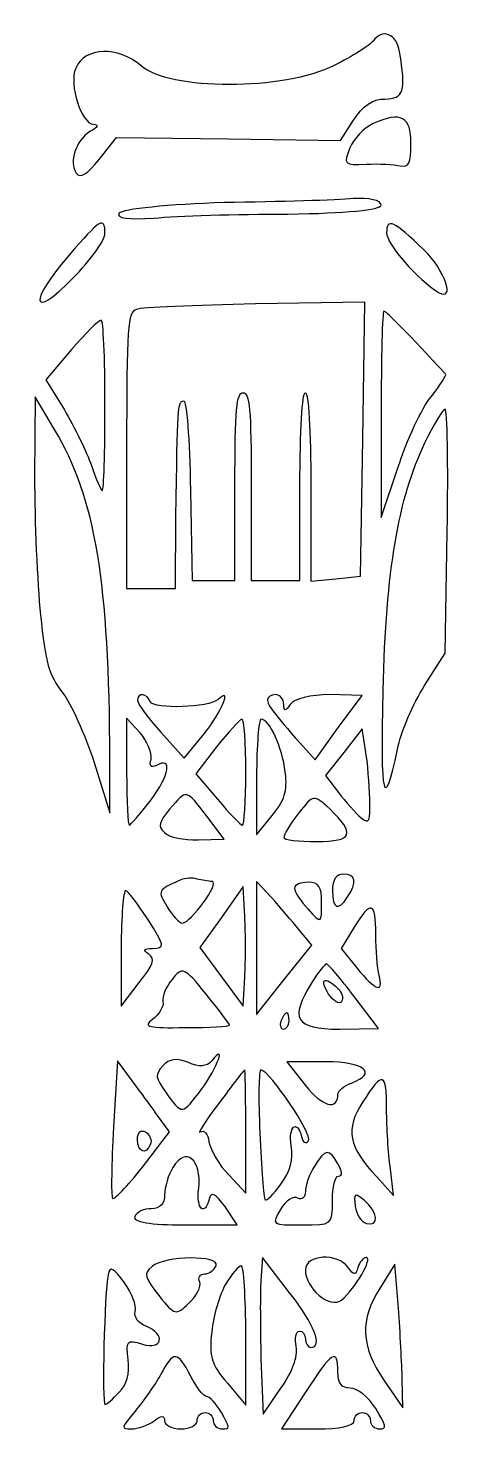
# Model space of a CAD drawing. Extents: x 50 to 162, y 10 to 290.
# Drawn here: x 97.43 to 108.15, y 254.43 to 289.57 of the extents above; entities that cross this region are included whole.
import ezdxf

# ---------------------------------------------------------------- set-up
doc = ezdxf.new("R2010")
doc.units = 0
doc.layers.add('Layer_1', color=7, linetype='CONTINUOUS')

msp = doc.modelspace()

# ---------------------------------------------------------------- linework, layer by layer
at = {"layer": 'Layer_1', "color": 7}
for points in [[(106.070749, 289.245589), (106.070749, 289.245589)], [(99.206103, 286.277534), (99.64023, 286.830206), (102.448495, 286.789268), (105.25676, 286.748329), (105.582356, 287.260063)], [(106.070749, 287.178185), (106.070749, 287.178185)], [(102.339963, 285.192659), (102.339963, 285.192659)], [(106.409912, 284.435293), (106.409912, 284.435293)], [(98.446379, 283.862151), (98.446379, 283.862151)], [(104.510602, 278.048857), (104.510602, 275.694882), (105.134661, 275.75629), (105.75872, 275.817698), (105.812986, 279.256548), (105.867252, 282.695398), (103.12682, 282.65446)], [(100.142191, 282.511174), (100.142191, 282.511174)], [(98.514211, 281.508176), (97.876586, 280.75081), (98.337847, 279.993445)], [(98.514211, 281.508176), (98.514211, 281.508176)], [(98.09365, 279.50218), (97.605256, 280.320954), (97.59169, 278.314958), (97.59169, 278.314958)], [(106.274247, 279.870628), (106.274247, 277.291491), (106.694808, 278.540121)], [(106.274247, 279.870628), (106.274247, 279.870628)], [(107.359566, 279.154201), (107.359566, 279.154201)], [(99.897994, 278.969977), (99.897994, 275.510658), (100.508486, 275.510658), (101.118978, 275.510658), (101.132545, 277.31196)], [(101.49884, 277.966979), (101.53954, 275.715351), (102.068633, 275.715351), (102.611293, 275.715351), (102.611293, 278.069326)], [(103.018288, 278.069326), (103.018288, 275.715351), (103.62878, 275.715351), (104.239272, 275.715351), (104.239272, 278.069326)], [(107.359566, 273.074805), (107.875093, 273.893579), (107.929359, 276.943512)], [(104.252839, 271.621482), (104.619134, 271.212095), (105.202494, 272.030869), (105.799419, 272.829173), (104.98543, 272.849643)], [(100.169324, 272.706357), (100.169324, 272.706357)], [(103.425283, 272.726827), (103.425283, 272.726827)], [(100.237156, 271.887583), (99.897994, 272.256032), (99.897994, 270.905055), (99.897994, 270.905055)], [(100.752683, 271.908053), (101.336042, 271.253034), (101.838003, 271.867114)], [(105.880818, 271.457727), (105.799419, 271.98993), (105.338159, 271.396319), (105.338159, 271.396319)], [(102.150032, 271.539605), (101.634505, 270.864116), (102.177165, 270.229566)], [(102.150032, 271.539605), (102.150032, 271.539605)], [(105.338159, 271.396319), (104.876898, 270.823177), (105.202494, 270.393321)], [(99.084004, 271.150687), (99.477433, 269.881587), (99.477433, 271.212095)], [(103.153953, 270.782239), (103.153953, 269.328915), (103.547381, 269.820179)], [(103.153953, 270.782239), (103.153953, 270.782239)], [(100.983314, 269.983934), (100.983314, 269.983934)], [(101.688771, 269.206099), (102.339963, 269.226568), (101.905835, 269.79971)], [(104.212139, 269.881587), (104.212139, 269.881587)], [(101.254643, 268.203101), (101.254643, 268.203101)], [(102.85549, 267.28198), (102.81479, 268.039346), (102.272131, 267.261511), (102.272131, 267.261511)], [(103.533815, 267.752775), (103.153953, 268.162162), (103.153953, 266.504145), (103.153953, 266.504145)], [(104.103608, 267.998408), (104.103608, 267.998408)], [(105.053262, 267.937), (105.053262, 267.937)], [(102.272131, 267.261511), (101.729471, 266.504145), (102.272131, 265.767249), (102.81479, 265.030352), (102.85549, 265.767249)], [(103.153953, 266.504145), (103.153953, 264.825659), (103.845844, 265.705841), (104.537735, 266.565553), (104.212139, 266.954471)], [(105.595922, 267.015879), (105.270326, 266.483676), (105.663754, 265.992412)], [(105.595922, 267.015879), (105.595922, 267.015879)], [(99.762329, 266.483676), (99.762329, 265.030352), (100.210023, 265.623963)], [(99.762329, 266.483676), (99.762329, 266.483676)], [(101.037579, 265.705841), (101.037579, 265.705841)], [(104.537735, 265.623963), (104.537735, 265.623963)], [(105.188927, 265.480678), (105.188927, 265.480678)], [(105.229627, 264.457211), (106.206414, 264.47768), (105.595922, 265.275985)], [(103.764445, 264.661904), (103.764445, 264.661904)], [(100.020092, 263.188111), (99.667363, 263.658906), (99.572398, 262.000889), (99.572398, 262.000889)], [(104.890464, 263.638437), (103.913677, 263.638437), (104.374937, 263.044826), (104.374937, 263.044826)], [(100.806949, 263.53609), (100.806949, 263.53609)], [(102.204298, 262.5945), (102.204298, 262.5945)], [(105.812986, 262.635439), (105.812986, 262.635439)], [(100.291422, 260.997891), (100.969747, 261.878073), (100.671284, 262.28746)], [(102.462062, 260.793198), (102.882623, 260.342872), (102.882623, 261.878073)], [(103.235352, 261.857604), (103.235352, 261.857604)], [(100.49492, 261.571033), (100.49492, 261.571033)], [(101.064712, 260.997891), (101.064712, 260.997891)], [(104.605568, 261.01836), (104.605568, 261.01836)], [(106.165715, 260.752259), (106.586276, 260.281464), (106.504877, 260.956952)], [(101.349609, 259.544568), (102.665559, 259.544568), (102.35353, 260.015363)], [(105.623055, 260.015363), (105.623055, 260.015363)], [(103.981509, 257.845612), (103.303184, 258.725794), (103.262485, 258.152652), (103.262485, 258.152652)], [(100.535619, 258.500631), (100.535619, 258.500631)], [(104.374937, 258.418754), (104.374937, 258.418754)], [(106.708375, 257.456694), (106.613409, 258.562039), (106.247114, 257.968428), (106.247114, 257.968428)], [(99.436733, 258.295937), (99.436733, 258.295937)], [(102.380663, 258.070775), (102.380663, 258.070775)], [(102.421362, 255.573514), (102.882623, 255.020842), (102.882623, 256.781206)], [(103.262485, 256.187595), (103.316751, 254.795679), (103.764445, 255.450698)], [(100.752683, 255.798677), (100.752683, 255.798677)], [(106.342079, 255.655392), (106.816907, 254.959434), (106.80334, 255.675861)], [(104.374937, 255.348352), (103.778012, 254.427231), (104.686967, 254.427231)], [(104.374937, 255.348352), (104.374937, 255.348352)]]:
    msp.add_lwpolyline(points, dxfattribs=at)
for points in [[(106.735508, 288.979488), (106.654109, 289.429813), (106.30138, 289.573099), (106.070749, 289.245589)], [(100.250723, 288.631509), (99.694496, 289.122773), (98.853374, 289.102304), (98.622743, 288.570101)], [(106.070749, 289.245589), (105.98935, 289.143242), (105.555223, 288.856672), (105.093962, 288.631509)], [(106.369212, 287.792266), (106.84404, 287.792266), (106.898306, 287.996959), (106.735508, 288.979488)], [(98.622743, 288.570101), (98.446379, 288.140244), (98.758408, 287.178185), (99.070438, 287.157716)], [(105.093962, 288.631509), (103.859411, 287.996959), (100.942614, 287.996959), (100.250723, 288.631509)], [(105.582356, 287.260063), (105.812986, 287.628511), (106.057183, 287.792266), (106.369212, 287.792266)], [(99.070438, 287.157716), (99.206103, 287.157716), (99.17897, 287.075838), (98.975472, 286.973492)], [(106.070749, 287.178185), (105.853685, 287.075838), (105.582356, 286.789268), (105.48739, 286.564105)], [(107.020404, 286.666451), (107.020404, 287.362409), (106.776207, 287.485225), (106.070749, 287.178185)], [(98.975472, 286.973492), (98.622743, 286.748329), (98.446379, 286.216126), (98.63631, 285.929555)], [(105.48739, 286.564105), (105.324592, 286.154718), (105.338159, 286.134248), (105.894385, 286.154718)], [(106.749074, 286.113779), (106.966138, 286.07284), (107.020404, 286.175187), (107.020404, 286.666451)], [(98.63631, 285.929555), (98.731275, 285.78627), (98.921206, 285.909086), (99.206103, 286.277534)], [(105.894385, 286.154718), (106.219981, 286.175187), (106.599843, 286.154718), (106.749074, 286.113779)], [(102.339963, 285.192659), (100.969747, 285.15172), (99.775895, 285.028904), (99.708063, 284.926557)], [(105.568789, 285.295005), (105.175361, 285.254067), (103.723746, 285.213128), (102.339963, 285.192659)], [(103.94081, 284.906088), (105.392425, 284.926557), (106.274247, 285.008434), (106.274247, 285.13125)], [(106.274247, 285.13125), (106.274247, 285.254067), (105.962217, 285.315475), (105.568789, 285.295005)], [(99.355334, 284.414823), (99.355334, 284.865149), (99.233236, 284.783272), (98.446379, 283.862151)], [(99.708063, 284.926557), (99.626664, 284.803741), (99.938693, 284.762802), (100.589885, 284.803741)], [(100.589885, 284.803741), (101.146111, 284.865149), (102.651992, 284.906088), (103.94081, 284.906088)], [(107.346, 284.005436), (106.586276, 284.742333), (106.409912, 284.82421), (106.409912, 284.435293)], [(98.541344, 283.289009), (98.989039, 283.739335), (99.355334, 284.251069), (99.355334, 284.414823)], [(106.409912, 284.435293), (106.409912, 284.148722), (107.196768, 283.248071), (107.712295, 282.94103)], [(107.712295, 282.94103), (108.146423, 282.695398), (107.861527, 283.514172), (107.346, 284.005436)], [(98.446379, 283.862151), (97.428892, 282.695398), (97.510291, 282.224603), (98.541344, 283.289009)], [(103.12682, 282.65446), (101.607372, 282.613521), (100.264289, 282.572582), (100.142191, 282.511174)], [(99.260369, 282.245073), (99.192536, 282.245073), (98.86694, 281.897094), (98.514211, 281.508176)], [(99.355334, 280.116261), (99.355334, 281.303483), (99.314635, 282.265542), (99.260369, 282.245073)], [(100.142191, 282.511174), (99.925127, 282.449766), (99.897994, 282.101787), (99.897994, 278.969977)], [(106.342079, 282.470235), (106.30138, 282.470235), (106.274247, 281.303483), (106.274247, 279.870628)], [(107.88866, 280.894096), (106.979705, 281.876624), (106.396345, 282.470235), (106.342079, 282.470235)], [(107.522364, 280.320954), (107.752995, 280.607525), (107.915793, 280.873626), (107.88866, 280.894096)], [(99.287502, 277.966979), (99.328201, 277.966979), (99.355334, 278.929039), (99.355334, 280.116261)], [(101.132545, 277.31196), (101.173244, 280.054853), (101.173244, 280.218607), (101.322476, 280.218607)], [(101.322476, 280.218607), (101.403875, 280.218607), (101.471707, 279.297487), (101.49884, 277.966979)], [(102.611293, 278.069326), (102.611293, 280.034383), (102.651992, 280.423301), (102.81479, 280.423301)], [(102.81479, 280.423301), (102.977588, 280.423301), (103.018288, 280.034383), (103.018288, 278.069326)], [(104.239272, 278.069326), (104.239272, 279.50218), (104.293538, 280.423301), (104.374937, 280.423301)], [(104.374937, 280.423301), (104.456336, 280.423301), (104.510602, 279.50218), (104.510602, 278.048857)], [(106.694808, 278.540121), (106.911872, 279.236079), (107.291734, 280.034383), (107.522364, 280.320954)], [(98.337847, 279.993445), (98.59561, 279.563588), (98.894073, 278.929039), (99.016172, 278.601529)], [(107.875093, 280.013914), (107.820827, 280.013914), (107.590197, 279.624996), (107.359566, 279.154201)], [(107.929359, 276.943512), (107.956492, 278.642468), (107.929359, 280.013914), (107.875093, 280.013914)], [(99.477433, 271.212095), (99.463866, 275.674412), (99.124704, 277.762286), (98.09365, 279.50218)], [(107.359566, 279.154201), (106.694808, 277.762286), (106.382779, 275.981453), (106.314946, 272.951989)], [(99.016172, 278.601529), (99.124704, 278.25355), (99.260369, 277.966979), (99.287502, 277.966979)], [(97.59169, 278.314958), (97.59169, 277.209613), (97.659522, 275.653943), (97.740921, 274.855639)], [(97.740921, 274.855639), (97.86302, 273.647947), (97.957985, 273.320438), (98.283581, 272.911051)], [(98.283581, 272.911051), (98.500645, 272.644949), (98.853374, 271.846645), (99.084004, 271.150687)], [(100.49492, 272.665419), (100.413521, 272.890581), (100.169324, 272.911051), (100.169324, 272.706357)], [(101.838003, 271.867114), (102.285697, 272.419786), (102.557027, 273.074805), (102.190732, 272.726827)], [(103.62878, 272.849643), (103.520248, 272.849643), (103.425283, 272.788235), (103.425283, 272.726827)], [(103.832278, 272.604011), (103.832278, 272.747296), (103.737312, 272.849643), (103.62878, 272.849643)], [(104.98543, 272.849643), (104.510602, 272.849643), (104.090041, 272.747296), (103.995076, 272.604011)], [(106.314946, 272.951989), (106.247114, 270.229566), (106.342079, 269.861118), (106.681242, 271.478196)], [(106.681242, 271.478196), (106.762641, 271.908053), (107.07467, 272.62448), (107.359566, 273.074805)], [(100.169324, 272.706357), (100.18289, 272.604011), (100.440654, 272.256032), (100.752683, 271.908053)], [(102.190732, 272.726827), (101.960101, 272.522133), (100.576319, 272.481194), (100.49492, 272.665419)], [(103.425283, 272.726827), (103.425283, 272.583541), (103.574514, 272.399317), (104.252839, 271.621482)], [(103.995076, 272.604011), (103.872977, 272.419786), (103.832278, 272.419786), (103.832278, 272.604011)], [(102.787657, 272.235562), (102.719825, 272.215093), (102.448495, 271.908053), (102.150032, 271.539605)], [(102.882623, 270.905055), (102.882623, 271.641951), (102.841923, 272.235562), (102.787657, 272.235562)], [(103.262485, 272.235562), (103.208219, 272.235562), (103.153953, 271.580543), (103.153953, 270.782239)], [(103.872977, 270.905055), (103.791578, 271.539605), (103.479549, 272.235562), (103.262485, 272.235562)], [(100.508486, 271.232564), (100.535619, 271.396319), (100.413521, 271.68289), (100.237156, 271.887583)], [(105.98935, 270.229566), (105.975784, 270.598015), (105.935084, 271.150687), (105.880818, 271.457727)], [(100.644151, 271.06881), (100.508486, 271.007402), (100.45422, 271.06881), (100.508486, 271.232564)], [(100.508486, 270.209097), (100.969747, 270.823177), (101.051146, 271.314442), (100.644151, 271.06881)], [(99.897994, 270.905055), (99.897994, 270.168158), (99.925127, 269.574547), (99.965826, 269.574547)], [(102.801224, 269.574547), (102.841923, 269.574547), (102.882623, 270.168158), (102.882623, 270.905055)], [(103.547381, 269.820179), (103.859411, 270.209097), (103.927243, 270.41379), (103.872977, 270.905055)], [(101.905835, 269.79971), (101.376742, 270.495668), (101.403875, 270.475199), (100.983314, 269.983934)], [(104.98543, 269.983934), (104.578435, 270.352382), (104.578435, 270.352382), (104.212139, 269.881587)], [(105.202494, 270.393321), (105.378858, 270.168158), (105.636622, 269.881587), (105.772286, 269.758771)], [(99.965826, 269.574547), (99.992959, 269.574547), (100.237156, 269.861118), (100.508486, 270.209097)], [(100.983314, 269.983934), (100.698417, 269.635955), (100.671284, 269.554078), (100.847649, 269.390323)], [(102.177165, 270.229566), (102.475628, 269.861118), (102.760524, 269.574547), (102.801224, 269.574547)], [(104.659834, 269.16516), (105.568789, 269.16516), (105.636622, 269.349384), (104.98543, 269.983934)], [(105.772286, 269.758771), (105.975784, 269.595017), (106.002917, 269.656425), (105.98935, 270.229566)], [(104.212139, 269.881587), (103.995076, 269.615486), (103.832278, 269.328915), (103.832278, 269.267507)], [(100.847649, 269.390323), (100.956181, 269.267507), (101.336042, 269.206099), (101.688771, 269.206099)], [(103.832278, 269.267507), (103.832278, 269.206099), (104.198573, 269.16516), (104.659834, 269.16516)], [(101.254643, 268.203101), (100.657718, 267.937), (100.671284, 267.937), (100.915481, 267.527613)], [(101.661638, 268.22357), (101.553106, 268.264509), (101.363175, 268.24404), (101.254643, 268.203101)], [(102.0415, 268.162162), (101.946535, 268.162162), (101.77017, 268.203101), (101.661638, 268.22357)], [(105.324592, 268.346386), (105.148228, 268.346386), (105.053262, 268.203101), (105.053262, 267.937)], [(105.433124, 267.773245), (105.677321, 268.141693), (105.636622, 268.346386), (105.324592, 268.346386)], [(99.870861, 267.937), (99.816595, 267.937), (99.762329, 267.28198), (99.762329, 266.483676)], [(100.427087, 267.220572), (100.169324, 267.60949), (99.925127, 267.937), (99.870861, 267.937)], [(101.295343, 267.118226), (101.49884, 267.118226), (102.244998, 268.141693), (102.0415, 268.162162)], [(104.44277, 268.141693), (104.252839, 268.141693), (104.103608, 268.080285), (104.103608, 267.998408)], [(104.103608, 267.998408), (104.103608, 267.896061), (104.266405, 267.670898), (104.44277, 267.466205)], [(104.781932, 267.629959), (104.781932, 268.039346), (104.7141, 268.141693), (104.44277, 268.141693)], [(105.053262, 267.937), (105.053262, 267.466205), (105.188927, 267.404797), (105.433124, 267.773245)], [(100.915481, 267.527613), (101.051146, 267.30245), (101.213944, 267.118226), (101.295343, 267.118226)], [(104.212139, 266.954471), (104.049342, 267.159164), (103.737312, 267.527613), (103.533815, 267.752775)], [(104.44277, 267.466205), (104.781932, 267.097756), (104.781932, 267.097756), (104.781932, 267.629959)], [(106.138582, 266.831655), (106.138582, 267.670898), (106.016483, 267.691367), (105.595922, 267.015879)], [(100.549186, 266.483676), (100.861215, 266.504145), (100.861215, 266.524615), (100.427087, 267.220572)], [(102.85549, 265.767249), (102.882623, 266.176636), (102.882623, 266.852124), (102.85549, 267.28198)], [(106.219981, 265.808188), (106.179281, 265.992412), (106.138582, 266.442737), (106.138582, 266.831655)], [(100.45422, 266.340391), (100.291422, 266.442737), (100.318555, 266.483676), (100.549186, 266.483676)], [(100.210023, 265.623963), (100.576319, 266.074289), (100.617018, 266.217574), (100.45422, 266.340391)], [(104.904031, 266.094758), (104.863331, 266.094758), (104.700533, 265.890065), (104.537735, 265.623963)], [(105.595922, 265.275985), (105.25676, 265.72631), (104.94473, 266.094758), (104.904031, 266.094758)], [(101.037579, 265.705841), (100.888348, 265.521617), (100.779816, 265.275985), (100.806949, 265.153168)], [(101.892269, 265.337393), (101.336042, 266.012881), (101.295343, 266.03335), (101.037579, 265.705841)], [(104.958297, 265.337393), (104.7141, 265.705841), (104.849765, 265.808188), (105.188927, 265.480678)], [(105.663754, 265.992412), (106.138582, 265.41927), (106.342079, 265.337393), (106.219981, 265.808188)], [(104.537735, 265.623963), (103.967943, 264.723312), (104.117174, 264.457211), (105.229627, 264.457211)], [(105.188927, 265.480678), (105.297459, 265.378331), (105.338159, 265.235046), (105.283893, 265.153168)], [(100.806949, 265.153168), (100.834082, 265.030352), (100.711984, 264.825659), (100.549186, 264.702843)], [(102.475628, 264.559557), (102.475628, 264.580027), (102.217865, 264.928006), (101.892269, 265.337393)], [(105.283893, 265.153168), (105.229627, 265.071291), (105.080395, 265.153168), (104.958297, 265.337393)], [(100.549186, 264.702843), (100.291422, 264.518619), (100.45422, 264.47768), (101.363175, 264.498149)], [(103.764445, 264.661904), (103.723746, 264.559557), (103.750879, 264.457211), (103.818711, 264.457211)], [(103.913677, 264.866598), (103.872977, 264.866598), (103.805145, 264.78472), (103.764445, 264.661904)], [(103.818711, 264.457211), (103.90011, 264.457211), (103.967943, 264.559557), (103.967943, 264.661904)], [(103.967943, 264.661904), (103.967943, 264.78472), (103.94081, 264.866598), (103.913677, 264.866598)], [(101.363175, 264.498149), (101.973668, 264.498149), (102.475628, 264.518619), (102.475628, 264.559557)], [(101.783737, 262.962948), (102.177165, 263.495151), (102.407796, 264.15017), (102.027934, 263.658906)], [(101.444574, 263.617967), (101.173244, 263.740784), (100.956181, 263.720314), (100.806949, 263.53609)], [(102.027934, 263.658906), (101.905835, 263.515621), (101.702338, 263.495151), (101.444574, 263.617967)], [(105.52809, 263.106234), (106.192848, 263.351866), (105.853685, 263.638437), (104.890464, 263.638437)], [(100.806949, 263.53609), (100.603452, 263.310927), (100.603452, 263.249519), (100.888348, 262.860602)], [(102.85549, 263.433743), (102.828357, 263.433743), (102.543461, 263.044826), (102.204298, 262.5945)], [(102.882623, 261.878073), (102.882623, 262.737786), (102.869056, 263.433743), (102.85549, 263.433743)], [(103.262485, 263.433743), (103.208219, 263.433743), (103.194652, 262.717316), (103.235352, 261.857604)], [(104.456336, 261.65291), (104.564868, 261.816665), (103.479549, 263.413274), (103.262485, 263.433743)], [(106.409912, 262.430745), (106.409912, 263.392805), (106.314946, 263.413274), (105.812986, 262.635439)], [(100.671284, 262.28746), (100.508486, 262.533092), (100.210023, 262.92201), (100.020092, 263.188111)], [(100.888348, 262.860602), (101.281776, 262.307929), (101.281776, 262.28746), (101.783737, 262.962948)], [(104.374937, 263.044826), (104.795499, 262.512623), (105.188927, 262.410276), (105.188927, 262.819663)], [(105.188927, 262.819663), (105.188927, 262.90154), (105.338159, 263.044826), (105.52809, 263.106234)], [(102.204298, 262.5945), (101.865136, 262.144175), (101.661638, 261.816665), (101.743037, 261.878073)], [(105.812986, 262.635439), (105.365292, 261.939481), (105.446691, 261.509625), (106.165715, 260.752259)], [(104.022209, 261.530094), (103.94081, 262.021358), (104.17144, 262.205583), (104.279972, 261.755257)], [(106.504877, 260.956952), (106.450611, 261.34587), (106.409912, 262.000889), (106.409912, 262.430745)], [(99.572398, 262.000889), (99.518132, 261.079769), (99.504565, 260.281464), (99.545265, 260.220056)], [(100.169324, 261.693849), (100.169324, 261.878073), (100.250723, 261.939481), (100.372821, 261.878073)], [(100.372821, 261.878073), (100.481353, 261.796196), (100.535619, 261.67338), (100.49492, 261.571033)], [(101.743037, 261.878073), (101.838003, 261.939481), (101.932968, 261.837134), (101.960101, 261.632441)], [(103.235352, 261.857604), (103.276051, 260.977422), (103.330317, 260.220056), (103.371017, 260.179117)], [(100.49492, 261.571033), (100.386388, 261.284462), (100.169324, 261.366339), (100.169324, 261.693849)], [(101.702338, 260.465688), (101.783737, 261.182115), (101.376742, 261.530094), (101.064712, 260.997891)], [(101.960101, 261.632441), (102.000801, 261.427747), (102.217865, 261.03883), (102.462062, 260.793198)], [(103.764445, 260.568035), (104.008642, 260.916014), (104.076475, 261.182115), (104.022209, 261.530094)], [(104.279972, 261.755257), (104.307105, 261.611972), (104.388504, 261.571033), (104.456336, 261.65291)], [(105.188927, 261.079769), (104.971863, 261.468686), (104.876898, 261.468686), (104.605568, 261.01836)], [(99.545265, 260.220056), (99.572398, 260.158648), (99.91156, 260.506627), (100.291422, 260.997891)], [(101.064712, 260.997891), (100.942614, 260.813667), (100.847649, 260.486157), (100.847649, 260.301933)], [(104.605568, 261.01836), (104.469903, 260.813667), (104.374937, 260.527096), (104.374937, 260.383811)], [(105.202494, 260.772728), (105.311026, 260.772728), (105.311026, 260.875075), (105.188927, 261.079769)], [(101.973668, 260.220056), (101.851569, 259.728792), (101.634505, 259.953954), (101.702338, 260.465688)], [(103.371017, 260.179117), (103.39815, 260.138179), (103.574514, 260.301933), (103.764445, 260.568035)], [(105.053262, 260.158648), (105.053262, 260.506627), (105.121095, 260.772728), (105.202494, 260.772728)], [(100.847649, 260.301933), (100.847649, 260.076771), (100.739117, 259.953954), (100.522053, 259.953954)], [(102.35353, 260.015363), (102.136466, 260.322403), (102.014367, 260.383811), (101.973668, 260.220056)], [(104.185006, 260.220056), (104.076475, 260.281464), (103.886544, 260.158648), (103.750879, 259.933485)], [(104.374937, 260.383811), (104.374937, 260.240525), (104.293538, 260.158648), (104.185006, 260.220056)], [(104.279972, 259.544568), (105.053262, 259.544568), (105.053262, 259.544568), (105.053262, 260.158648)], [(105.853685, 260.158648), (105.609489, 260.363341), (105.582356, 260.342872), (105.623055, 260.015363)], [(105.907951, 259.585506), (106.233547, 259.48316), (106.192848, 259.892546), (105.853685, 260.158648)], [(100.101491, 259.749261), (100.047225, 259.626445), (100.49492, 259.544568), (101.349609, 259.544568)], [(100.522053, 259.953954), (100.332122, 259.953954), (100.142191, 259.872077), (100.101491, 259.749261)], [(103.750879, 259.933485), (103.520248, 259.544568), (103.533815, 259.544568), (104.279972, 259.544568)], [(105.623055, 260.015363), (105.650188, 259.810669), (105.772286, 259.626445), (105.907951, 259.585506)], [(102.136466, 258.5211), (102.244998, 258.787202), (100.861215, 258.787202), (100.535619, 258.500631)], [(105.446691, 258.480162), (105.188927, 258.84861), (104.374937, 258.807671), (104.374937, 258.418754)], [(105.283893, 257.661388), (105.623055, 257.947959), (106.084316, 258.725794), (105.894385, 258.725794)], [(105.894385, 258.725794), (105.812986, 258.725794), (105.731587, 258.602978), (105.690887, 258.480162)], [(99.843728, 258.091244), (99.572398, 258.480162), (99.477433, 258.5211), (99.436733, 258.295937)], [(100.535619, 258.500631), (100.318555, 258.316407), (100.345688, 258.254999), (100.711984, 257.763734)], [(101.851569, 258.316407), (101.960101, 258.316407), (102.095766, 258.418754), (102.136466, 258.5211)], [(102.774091, 258.5211), (102.706258, 258.5211), (102.529894, 258.316407), (102.380663, 258.070775)], [(102.882623, 256.781206), (102.882623, 257.743265), (102.828357, 258.5211), (102.774091, 258.5211)], [(104.374937, 258.418754), (104.374937, 257.947959), (104.98543, 257.436225), (105.283893, 257.661388)], [(105.690887, 258.480162), (105.636622, 258.275468), (105.595922, 258.275468), (105.446691, 258.480162)], [(99.436733, 258.295937), (99.341768, 257.88655), (99.273935, 255.041311), (99.355334, 255.041311)], [(100.115058, 257.374817), (100.155757, 257.518102), (100.020092, 257.845612), (99.843728, 258.091244)], [(101.458141, 257.57951), (101.648072, 257.763734), (101.77017, 258.009367), (101.729471, 258.111713)], [(101.729471, 258.111713), (101.675205, 258.234529), (101.743037, 258.316407), (101.851569, 258.316407)], [(102.380663, 258.070775), (102.231431, 257.804673), (102.068633, 257.27247), (102.027934, 256.863083)], [(103.262485, 258.152652), (103.235352, 257.845612), (103.248918, 256.96543), (103.262485, 256.187595)], [(100.711984, 257.763734), (101.105412, 257.27247), (101.132545, 257.27247), (101.458141, 257.57951)], [(104.510602, 256.474166), (104.822632, 256.474166), (104.605568, 257.047307), (103.981509, 257.845612)], [(106.247114, 257.968428), (105.731587, 257.170123), (105.75872, 256.494635), (106.342079, 255.655392)], [(100.386388, 257.006369), (100.196457, 257.067777), (100.074358, 257.231531), (100.115058, 257.374817)], [(106.80334, 255.675861), (106.789774, 256.044309), (106.749074, 256.863083), (106.708375, 257.456694)], [(100.291422, 256.556043), (100.793383, 256.392288), (100.888348, 256.801675), (100.386388, 257.006369)], [(99.938693, 256.167125), (99.870861, 256.63792), (99.897994, 256.678859), (100.291422, 256.556043)], [(102.027934, 256.863083), (101.960101, 256.228533), (102.014367, 256.064779), (102.421362, 255.573514)], [(104.144307, 256.494635), (104.103608, 256.699328), (104.144307, 256.883553), (104.225706, 256.883553)], [(104.225706, 256.883553), (104.307105, 256.883553), (104.374937, 256.801675), (104.374937, 256.678859)], [(104.374937, 256.678859), (104.374937, 256.576512), (104.44277, 256.474166), (104.510602, 256.474166)], [(101.49884, 255.757738), (101.173244, 256.392288), (101.064712, 256.392288), (100.752683, 255.798677)], [(103.764445, 255.450698), (104.062908, 255.880555), (104.185006, 256.228533), (104.144307, 256.494635)], [(105.188927, 255.860085), (105.188927, 256.474166), (105.039696, 256.371819), (104.374937, 255.348352)], [(99.708063, 255.348352), (99.91156, 255.553045), (99.979393, 255.798677), (99.938693, 256.167125)], [(100.752683, 255.798677), (100.617018, 255.553045), (100.332122, 255.143658), (100.115058, 254.877557)], [(101.892269, 255.246005), (101.824436, 255.246005), (101.648072, 255.471168), (101.49884, 255.757738)], [(105.500957, 255.450698), (105.283893, 255.450698), (105.188927, 255.573514), (105.188927, 255.860085)], [(99.355334, 255.041311), (99.396034, 255.041311), (99.558831, 255.184597), (99.708063, 255.348352)], [(102.272131, 254.836618), (102.136466, 255.061781), (101.973668, 255.246005), (101.892269, 255.246005)], [(106.138582, 254.938965), (105.962217, 255.225535), (105.677321, 255.450698), (105.500957, 255.450698)], [(100.115058, 254.877557), (99.748762, 254.4477), (99.748762, 254.427231), (100.020092, 254.427231)], [(101.661638, 254.631924), (101.661638, 254.754741), (101.756604, 254.836618), (101.865136, 254.836618)], [(101.865136, 254.836618), (101.973668, 254.836618), (102.068633, 254.754741), (102.068633, 254.631924)], [(102.299264, 254.427231), (102.489195, 254.427231), (102.489195, 254.46817), (102.272131, 254.836618)], [(105.595922, 254.631924), (105.595922, 254.754741), (105.690887, 254.836618), (105.799419, 254.836618)], [(105.799419, 254.836618), (105.907951, 254.836618), (106.002917, 254.754741), (106.002917, 254.631924)], [(106.233547, 254.427231), (106.423478, 254.427231), (106.396345, 254.509108), (106.138582, 254.938965)], [(100.020092, 254.427231), (100.18289, 254.427231), (100.440654, 254.529578), (100.589885, 254.631924)], [(100.589885, 254.631924), (100.76625, 254.77521), (100.847649, 254.77521), (100.847649, 254.631924)], [(100.847649, 254.631924), (100.847649, 254.529578), (101.037579, 254.427231), (101.254643, 254.427231)], [(101.254643, 254.427231), (101.485274, 254.427231), (101.661638, 254.529578), (101.661638, 254.631924)], [(102.068633, 254.631924), (102.068633, 254.529578), (102.163599, 254.427231), (102.299264, 254.427231)], [(104.686967, 254.427231), (105.202494, 254.427231), (105.595922, 254.509108), (105.595922, 254.631924)], [(106.002917, 254.631924), (106.002917, 254.529578), (106.111449, 254.427231), (106.233547, 254.427231)]]:
    msp.add_open_spline(points, degree=3, dxfattribs=at)

doc.saveas('drawing.dxf')
